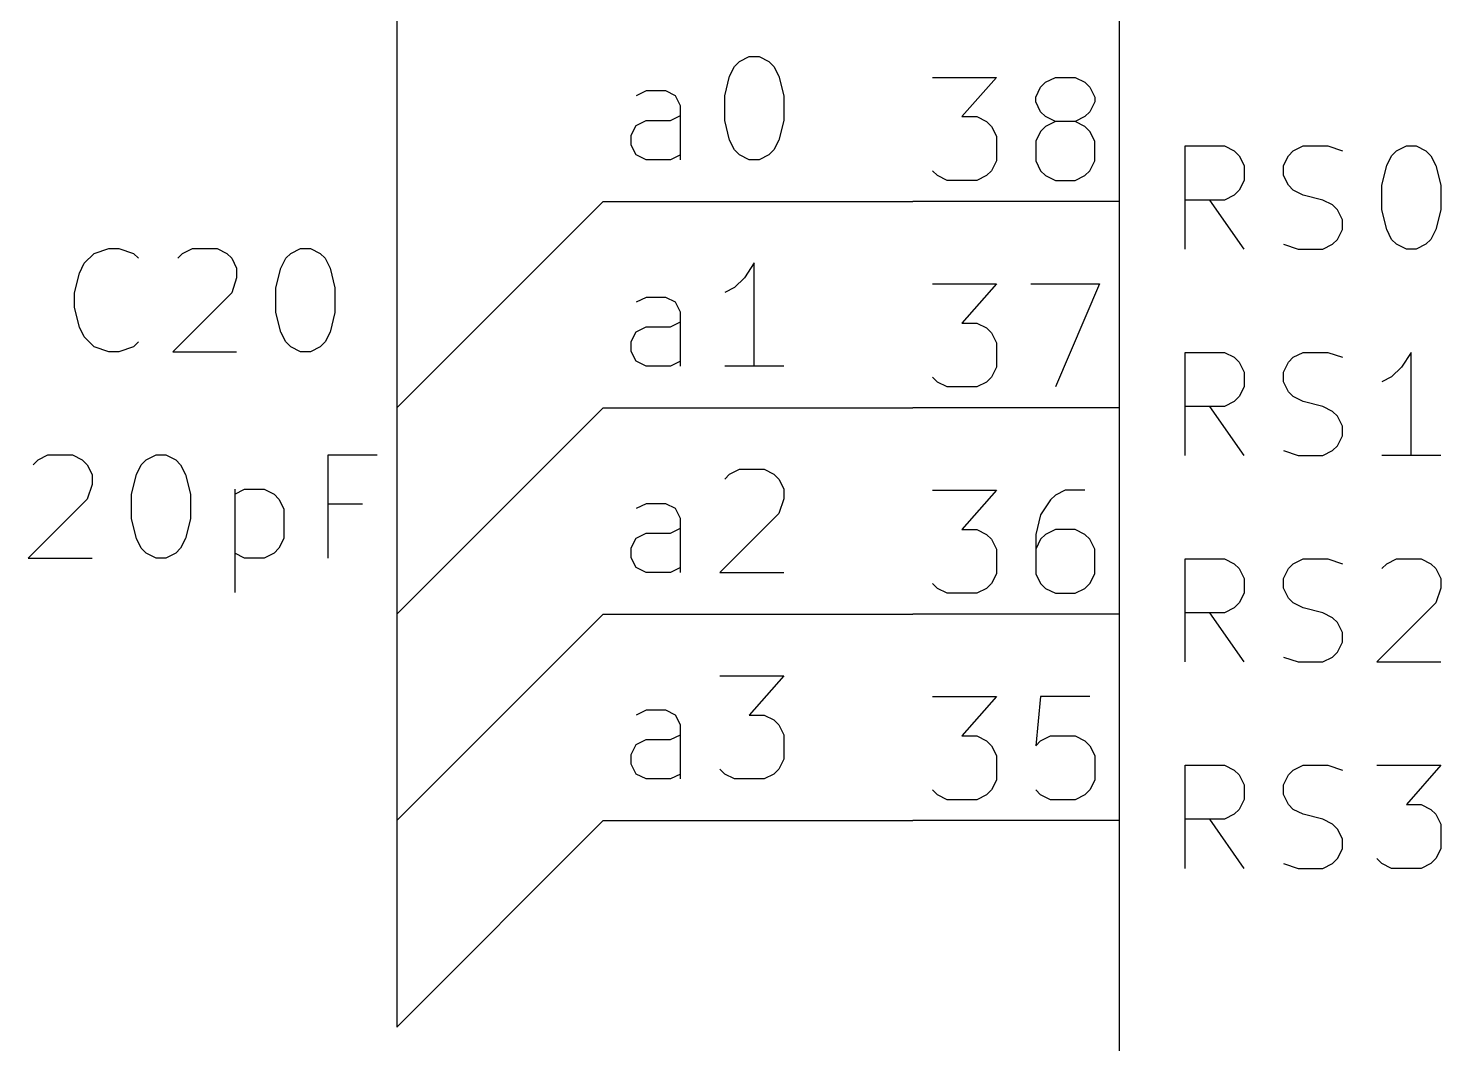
# Model space of a CAD drawing. Header units: millimetres. Extents: x 10 to 287, y -200 to -10.
# Drawn here: x 141.52 to 158.9, y -123.4 to -110.9 of the extents above; entities that cross this region are included whole.
import ezdxf

# ---------------------------------------------------------------- set-up
doc = ezdxf.new("R2010")
doc.units = ezdxf.units.MM
for name, color, linetype in [('BLUE', 174, 'CONTINUOUS'), ('GREENSIXTYFIVE', 129, 'CONTINUOUS'), ('LIGHTGREEN', 92, 'CONTINUOUS'), ('LIGHTRED', 12, 'CONTINUOUS'), ('RED', 14, 'CONTINUOUS'), ('REDSIX', 19, 'CONTINUOUS'), ('WHITE', 250, 'CONTINUOUS')]:
    doc.layers.add(name, color=color, linetype=linetype)

msp = doc.modelspace()

# ---------------------------------------------------------------- linework, layer by layer
at = {"layer": 'BLUE', "linetype": 'CONTINUOUS'}
msp.add_line((146.05, -99.06), (146.05, -123.19), dxfattribs=at)
at = {"layer": 'GREENSIXTYFIVE', "linetype": 'CONTINUOUS'}
for p, q in [((155.7503, -113.6175), (155.7503, -112.3475)), ((155.7503, -112.3475), (156.2341, -112.3475)), ((155.7503, -113.6175), (155.7503, -112.3475)), ((155.7503, -112.3475), (156.2341, -112.3475)), ((156.2341, -112.3475), (156.3551, -112.408)), ((156.2341, -112.3475), (156.3551, -112.408)), ((156.3551, -112.408), (156.4156, -112.4685)), ((156.3551, -112.408), (156.4156, -112.4685)), ((157.0203, -112.4685), (157.0808, -112.408)), ((157.0203, -112.4685), (157.0808, -112.408)), ((157.0808, -112.408), (157.2018, -112.3475)), ((157.0808, -112.408), (157.2018, -112.3475)), ((157.2018, -112.3475), (157.5041, -112.3475)), ((157.2018, -112.3475), (157.5041, -112.3475)), ((157.5041, -112.3475), (157.6856, -112.408)), ((157.5041, -112.3475), (157.6856, -112.408)), ((158.2903, -112.4685), (158.3508, -112.408)), ((158.2903, -112.4685), (158.3508, -112.408)), ((158.3508, -112.408), (158.4717, -112.3475)), ((158.3508, -112.408), (158.4717, -112.3475)), ((158.4717, -112.3475), (158.5927, -112.3475)), ((158.4717, -112.3475), (158.5927, -112.3475)), ((158.5927, -112.3475), (158.7136, -112.408)), ((158.5927, -112.3475), (158.7136, -112.408)), ((158.7136, -112.408), (158.7741, -112.4685)), ((158.7136, -112.408), (158.7741, -112.4685)), ((156.4156, -112.4685), (156.476, -112.5894)), ((156.4156, -112.4685), (156.476, -112.5894)), ((156.476, -112.5894), (156.476, -112.7709)), ((156.476, -112.5894), (156.476, -112.7709)), ((156.9599, -112.5894), (157.0203, -112.4685)), ((156.9599, -112.5894), (157.0203, -112.4685)), ((156.9599, -112.7104), (156.9599, -112.5894)), ((156.9599, -112.7104), (156.9599, -112.5894)), ((158.1694, -112.8313), (158.2298, -112.5894)), ((158.1694, -112.8313), (158.2298, -112.5894)), ((158.2298, -112.5894), (158.2903, -112.4685)), ((158.2298, -112.5894), (158.2903, -112.4685)), ((158.7741, -112.4685), (158.8346, -112.5894)), ((158.7741, -112.4685), (158.8346, -112.5894)), ((158.8346, -112.5894), (158.8951, -112.8313)), ((158.8346, -112.5894), (158.8951, -112.8313)), ((156.476, -112.7709), (156.4156, -112.8918)), ((156.476, -112.7709), (156.4156, -112.8918)), ((157.0203, -112.8313), (156.9599, -112.7104)), ((157.0203, -112.8313), (156.9599, -112.7104)), ((156.3551, -112.9523), (156.2341, -113.0128)), ((156.3551, -112.9523), (156.2341, -113.0128)), ((156.4156, -112.8918), (156.3551, -112.9523)), ((156.4156, -112.8918), (156.3551, -112.9523)), ((157.0808, -112.8918), (157.0203, -112.8313)), ((157.0808, -112.8918), (157.0203, -112.8313)), ((157.2018, -112.9523), (157.0808, -112.8918)), ((157.2018, -112.9523), (157.0808, -112.8918)), ((157.4437, -113.0128), (157.2018, -112.9523)), ((157.4437, -113.0128), (157.2018, -112.9523)), ((158.1694, -113.1337), (158.1694, -112.8313)), ((158.1694, -113.1337), (158.1694, -112.8313)), ((158.8951, -112.8313), (158.8951, -113.1337)), ((158.8951, -112.8313), (158.8951, -113.1337)), ((156.2341, -113.0128), (155.7503, -113.0128)), ((156.2341, -113.0128), (155.7503, -113.0128)), ((156.476, -113.6175), (156.0527, -113.0128)), ((156.476, -113.6175), (156.0527, -113.0128)), ((157.5646, -113.0732), (157.4437, -113.0128)), ((157.5646, -113.0732), (157.4437, -113.0128)), ((157.6251, -113.1337), (157.5646, -113.0732)), ((157.6251, -113.1337), (157.5646, -113.0732)), ((157.6856, -113.2547), (157.6251, -113.1337)), ((157.6856, -113.2547), (157.6251, -113.1337)), ((158.2298, -113.3756), (158.1694, -113.1337)), ((158.2298, -113.3756), (158.1694, -113.1337)), ((158.8951, -113.1337), (158.8346, -113.3756)), ((158.8951, -113.1337), (158.8346, -113.3756)), ((157.6856, -113.3756), (157.6856, -113.2547)), ((157.6856, -113.3756), (157.6856, -113.2547)), ((157.6251, -113.4966), (157.6856, -113.3756)), ((157.6251, -113.4966), (157.6856, -113.3756)), ((158.2903, -113.4966), (158.2298, -113.3756)), ((158.2903, -113.4966), (158.2298, -113.3756)), ((158.8346, -113.3756), (158.7741, -113.4966)), ((158.8346, -113.3756), (158.7741, -113.4966)), ((142.327, -113.6696), (142.5084, -113.6091)), ((142.327, -113.6696), (142.5084, -113.6091)), ((142.5084, -113.6091), (142.6293, -113.6091)), ((142.5084, -113.6091), (142.6293, -113.6091)), ((142.6293, -113.6091), (142.8108, -113.6696)), ((142.6293, -113.6091), (142.8108, -113.6696)), ((143.4155, -113.6696), (143.5365, -113.6091)), ((143.4155, -113.6696), (143.5365, -113.6091)), ((143.5365, -113.6091), (143.8389, -113.6091)), ((143.5365, -113.6091), (143.8389, -113.6091)), ((143.8389, -113.6091), (143.9598, -113.6696)), ((143.8389, -113.6091), (143.9598, -113.6696)), ((144.746, -113.6696), (144.8669, -113.6091)), ((144.746, -113.6696), (144.8669, -113.6091)), ((144.8669, -113.6091), (144.9879, -113.6091)), ((144.8669, -113.6091), (144.9879, -113.6091)), ((144.9879, -113.6091), (145.1088, -113.6696)), ((144.9879, -113.6091), (145.1088, -113.6696)), ((156.9599, -113.5571), (157.1413, -113.6175)), ((156.9599, -113.5571), (157.1413, -113.6175)), ((157.1413, -113.6175), (157.4437, -113.6175)), ((157.1413, -113.6175), (157.4437, -113.6175)), ((157.4437, -113.6175), (157.5646, -113.5571)), ((157.4437, -113.6175), (157.5646, -113.5571)), ((157.5646, -113.5571), (157.6251, -113.4966)), ((157.5646, -113.5571), (157.6251, -113.4966)), ((158.3508, -113.5571), (158.2903, -113.4966)), ((158.3508, -113.5571), (158.2903, -113.4966)), ((158.4717, -113.6175), (158.3508, -113.5571)), ((158.4717, -113.6175), (158.3508, -113.5571)), ((158.5927, -113.6175), (158.4717, -113.6175)), ((158.5927, -113.6175), (158.4717, -113.6175)), ((158.7136, -113.5571), (158.5927, -113.6175)), ((158.7136, -113.5571), (158.5927, -113.6175)), ((158.7741, -113.4966), (158.7136, -113.5571)), ((158.7741, -113.4966), (158.7136, -113.5571)), ((142.1455, -113.9115), (142.206, -113.7906)), ((142.1455, -113.9115), (142.206, -113.7906)), ((142.206, -113.7906), (142.327, -113.6696)), ((142.206, -113.7906), (142.327, -113.6696)), ((142.8108, -113.6696), (142.8712, -113.7301)), ((142.8108, -113.6696), (142.8712, -113.7301)), ((143.3551, -113.7301), (143.4155, -113.6696)), ((143.3551, -113.7301), (143.4155, -113.6696)), ((143.9598, -113.6696), (144.0203, -113.7301)), ((143.9598, -113.6696), (144.0203, -113.7301)), ((144.0203, -113.7301), (144.0808, -113.851)), ((144.0203, -113.7301), (144.0808, -113.851)), ((144.625, -113.851), (144.6855, -113.7301)), ((144.625, -113.851), (144.6855, -113.7301)), ((144.6855, -113.7301), (144.746, -113.6696)), ((144.6855, -113.7301), (144.746, -113.6696)), ((145.1088, -113.6696), (145.1693, -113.7301)), ((145.1088, -113.6696), (145.1693, -113.7301)), ((145.1693, -113.7301), (145.2298, -113.851)), ((145.1693, -113.7301), (145.2298, -113.851)), ((142.0851, -114.1534), (142.1455, -113.9115)), ((142.0851, -114.1534), (142.1455, -113.9115)), ((144.0808, -113.972), (144.0203, -114.1534)), ((144.0808, -113.972), (144.0203, -114.1534)), ((144.0808, -113.851), (144.0808, -113.972)), ((144.0808, -113.851), (144.0808, -113.972)), ((144.5646, -114.0929), (144.625, -113.851)), ((144.5646, -114.0929), (144.625, -113.851)), ((145.2298, -113.851), (145.2903, -114.0929)), ((145.2298, -113.851), (145.2903, -114.0929)), ((142.0851, -114.3348), (142.0851, -114.1534)), ((142.0851, -114.3348), (142.0851, -114.1534)), ((144.0203, -114.1534), (143.2946, -114.8791)), ((144.0203, -114.1534), (143.2946, -114.8791)), ((144.5646, -114.3953), (144.5646, -114.0929)), ((144.5646, -114.3953), (144.5646, -114.0929)), ((145.2903, -114.0929), (145.2903, -114.3953)), ((145.2903, -114.0929), (145.2903, -114.3953)), ((142.1455, -114.5767), (142.0851, -114.3348)), ((142.1455, -114.5767), (142.0851, -114.3348)), ((144.625, -114.6372), (144.5646, -114.3953)), ((144.625, -114.6372), (144.5646, -114.3953)), ((145.2903, -114.3953), (145.2298, -114.6372)), ((145.2903, -114.3953), (145.2298, -114.6372)), ((142.206, -114.6977), (142.1455, -114.5767)), ((142.206, -114.6977), (142.1455, -114.5767)), ((142.327, -114.8187), (142.206, -114.6977)), ((142.327, -114.8187), (142.206, -114.6977)), ((144.6855, -114.7582), (144.625, -114.6372)), ((144.6855, -114.7582), (144.625, -114.6372)), ((145.2298, -114.6372), (145.1693, -114.7582)), ((145.2298, -114.6372), (145.1693, -114.7582)), ((142.5084, -114.8791), (142.327, -114.8187)), ((142.5084, -114.8791), (142.327, -114.8187)), ((142.8108, -114.8187), (142.6293, -114.8791)), ((142.8108, -114.8187), (142.6293, -114.8791)), ((142.8712, -114.7582), (142.8108, -114.8187)), ((142.8712, -114.7582), (142.8108, -114.8187)), ((144.746, -114.8187), (144.6855, -114.7582)), ((144.746, -114.8187), (144.6855, -114.7582)), ((144.8669, -114.8791), (144.746, -114.8187)), ((144.8669, -114.8791), (144.746, -114.8187)), ((145.1088, -114.8187), (144.9879, -114.8791)), ((145.1088, -114.8187), (144.9879, -114.8791)), ((145.1693, -114.7582), (145.1088, -114.8187)), ((145.1693, -114.7582), (145.1088, -114.8187)), ((142.6293, -114.8791), (142.5084, -114.8791)), ((142.6293, -114.8791), (142.5084, -114.8791)), ((143.2946, -114.8791), (144.0808, -114.8791)), ((143.2946, -114.8791), (144.0808, -114.8791)), ((144.9879, -114.8791), (144.8669, -114.8791)), ((144.9879, -114.8791), (144.8669, -114.8791)), ((155.7503, -116.1575), (155.7503, -114.8875)), ((155.7503, -114.8875), (156.2341, -114.8875)), ((155.7503, -116.1575), (155.7503, -114.8875)), ((155.7503, -114.8875), (156.2341, -114.8875)), ((156.2341, -114.8875), (156.3551, -114.948)), ((156.2341, -114.8875), (156.3551, -114.948)), ((156.3551, -114.948), (156.4156, -115.0085)), ((156.3551, -114.948), (156.4156, -115.0085)), ((156.4156, -115.0085), (156.476, -115.1294)), ((156.4156, -115.0085), (156.476, -115.1294)), ((156.9599, -115.1294), (157.0203, -115.0085)), ((156.9599, -115.1294), (157.0203, -115.0085)), ((157.0203, -115.0085), (157.0808, -114.948)), ((157.0203, -115.0085), (157.0808, -114.948)), ((157.0808, -114.948), (157.2018, -114.8875)), ((157.0808, -114.948), (157.2018, -114.8875)), ((157.2018, -114.8875), (157.5041, -114.8875)), ((157.2018, -114.8875), (157.5041, -114.8875)), ((157.5041, -114.8875), (157.6856, -114.948)), ((157.5041, -114.8875), (157.6856, -114.948)), ((158.5322, -114.8875), (158.4113, -115.069)), ((158.5322, -114.8875), (158.4113, -115.069)), ((158.5322, -116.1575), (158.5322, -114.8875)), ((158.5322, -116.1575), (158.5322, -114.8875)), ((156.476, -115.1294), (156.476, -115.3109)), ((156.476, -115.1294), (156.476, -115.3109)), ((156.9599, -115.2504), (156.9599, -115.1294)), ((156.9599, -115.2504), (156.9599, -115.1294)), ((158.2903, -115.1899), (158.1694, -115.2504)), ((158.2903, -115.1899), (158.1694, -115.2504)), ((158.4113, -115.069), (158.2903, -115.1899)), ((158.4113, -115.069), (158.2903, -115.1899)), ((156.476, -115.3109), (156.4156, -115.4318)), ((156.476, -115.3109), (156.4156, -115.4318)), ((157.0203, -115.3713), (156.9599, -115.2504)), ((157.0203, -115.3713), (156.9599, -115.2504)), ((157.0808, -115.4318), (157.0203, -115.3713)), ((157.0808, -115.4318), (157.0203, -115.3713)), ((156.2341, -115.5528), (155.7503, -115.5528)), ((156.2341, -115.5528), (155.7503, -115.5528)), ((156.476, -116.1575), (156.0527, -115.5528)), ((156.476, -116.1575), (156.0527, -115.5528)), ((156.3551, -115.4923), (156.2341, -115.5528)), ((156.3551, -115.4923), (156.2341, -115.5528)), ((156.4156, -115.4318), (156.3551, -115.4923)), ((156.4156, -115.4318), (156.3551, -115.4923)), ((157.2018, -115.4923), (157.0808, -115.4318)), ((157.2018, -115.4923), (157.0808, -115.4318)), ((157.4437, -115.5528), (157.2018, -115.4923)), ((157.4437, -115.5528), (157.2018, -115.4923)), ((157.5646, -115.6132), (157.4437, -115.5528)), ((157.5646, -115.6132), (157.4437, -115.5528)), ((157.6251, -115.6737), (157.5646, -115.6132)), ((157.6251, -115.6737), (157.5646, -115.6132)), ((157.6856, -115.7947), (157.6251, -115.6737)), ((157.6856, -115.7947), (157.6251, -115.6737)), ((157.6856, -115.9156), (157.6856, -115.7947)), ((157.6856, -115.9156), (157.6856, -115.7947)), ((157.5646, -116.0971), (157.6251, -116.0366)), ((157.5646, -116.0971), (157.6251, -116.0366)), ((157.6251, -116.0366), (157.6856, -115.9156)), ((157.6251, -116.0366), (157.6856, -115.9156)), ((141.5771, -116.2701), (141.6375, -116.2096)), ((141.5771, -116.2701), (141.6375, -116.2096)), ((141.6375, -116.2096), (141.7585, -116.1491)), ((141.6375, -116.2096), (141.7585, -116.1491)), ((141.7585, -116.1491), (142.0609, -116.1491)), ((141.7585, -116.1491), (142.0609, -116.1491)), ((142.0609, -116.1491), (142.1818, -116.2096)), ((142.0609, -116.1491), (142.1818, -116.2096)), ((142.1818, -116.2096), (142.2423, -116.2701)), ((142.1818, -116.2096), (142.2423, -116.2701)), ((142.9075, -116.2701), (142.968, -116.2096)), ((142.9075, -116.2701), (142.968, -116.2096)), ((142.968, -116.2096), (143.0889, -116.1491)), ((142.968, -116.2096), (143.0889, -116.1491)), ((143.0889, -116.1491), (143.2099, -116.1491)), ((143.0889, -116.1491), (143.2099, -116.1491)), ((143.2099, -116.1491), (143.3308, -116.2096)), ((143.2099, -116.1491), (143.3308, -116.2096)), ((143.3308, -116.2096), (143.3913, -116.2701)), ((143.3308, -116.2096), (143.3913, -116.2701)), ((145.2055, -117.4191), (145.2055, -116.1491)), ((145.2055, -116.1491), (145.8103, -116.1491)), ((145.2055, -117.4191), (145.2055, -116.1491)), ((145.2055, -116.1491), (145.8103, -116.1491)), ((156.9599, -116.0971), (157.1413, -116.1575)), ((156.9599, -116.0971), (157.1413, -116.1575)), ((157.1413, -116.1575), (157.4437, -116.1575)), ((157.1413, -116.1575), (157.4437, -116.1575)), ((157.4437, -116.1575), (157.5646, -116.0971)), ((157.4437, -116.1575), (157.5646, -116.0971)), ((158.8951, -116.1575), (158.1694, -116.1575)), ((158.8951, -116.1575), (158.1694, -116.1575)), ((142.2423, -116.2701), (142.3028, -116.391)), ((142.2423, -116.2701), (142.3028, -116.391)), ((142.3028, -116.391), (142.3028, -116.512)), ((142.3028, -116.391), (142.3028, -116.512)), ((142.7866, -116.6329), (142.847, -116.391)), ((142.7866, -116.6329), (142.847, -116.391)), ((142.847, -116.391), (142.9075, -116.2701)), ((142.847, -116.391), (142.9075, -116.2701)), ((143.3913, -116.2701), (143.4518, -116.391)), ((143.3913, -116.2701), (143.4518, -116.391)), ((143.4518, -116.391), (143.5123, -116.6329)), ((143.4518, -116.391), (143.5123, -116.6329)), ((142.3028, -116.512), (142.2423, -116.6934)), ((142.3028, -116.512), (142.2423, -116.6934)), ((144.0565, -116.5725), (144.0565, -117.8425)), ((144.0565, -116.6329), (144.1775, -116.5725)), ((144.0565, -116.5725), (144.0565, -117.8425)), ((144.0565, -116.6329), (144.1775, -116.5725)), ((144.1775, -116.5725), (144.4194, -116.5725)), ((144.1775, -116.5725), (144.4194, -116.5725)), ((144.4194, -116.5725), (144.5403, -116.6329)), ((144.4194, -116.5725), (144.5403, -116.6329)), ((142.2423, -116.6934), (141.5166, -117.4191)), ((142.2423, -116.6934), (141.5166, -117.4191)), ((142.7866, -116.9353), (142.7866, -116.6329)), ((142.7866, -116.9353), (142.7866, -116.6329)), ((143.5123, -116.6329), (143.5123, -116.9353)), ((143.5123, -116.6329), (143.5123, -116.9353)), ((144.5403, -116.6329), (144.6008, -116.6934)), ((144.5403, -116.6329), (144.6008, -116.6934)), ((144.6008, -116.6934), (144.6613, -116.8144)), ((144.6008, -116.6934), (144.6613, -116.8144)), ((145.6289, -116.7539), (145.2055, -116.7539)), ((145.6289, -116.7539), (145.2055, -116.7539)), ((142.847, -117.1772), (142.7866, -116.9353)), ((142.847, -117.1772), (142.7866, -116.9353)), ((143.5123, -116.9353), (143.4518, -117.1772)), ((143.5123, -116.9353), (143.4518, -117.1772)), ((144.6613, -116.8144), (144.6613, -117.1772)), ((144.6613, -116.8144), (144.6613, -117.1772)), ((142.9075, -117.2982), (142.847, -117.1772)), ((142.9075, -117.2982), (142.847, -117.1772)), ((142.968, -117.3587), (142.9075, -117.2982)), ((142.968, -117.3587), (142.9075, -117.2982)), ((143.3913, -117.2982), (143.3308, -117.3587)), ((143.3913, -117.2982), (143.3308, -117.3587)), ((143.4518, -117.1772), (143.3913, -117.2982)), ((143.4518, -117.1772), (143.3913, -117.2982)), ((144.6008, -117.2982), (144.5403, -117.3587)), ((144.6008, -117.2982), (144.5403, -117.3587)), ((144.6613, -117.1772), (144.6008, -117.2982)), ((144.6613, -117.1772), (144.6008, -117.2982)), ((141.5166, -117.4191), (142.3028, -117.4191)), ((141.5166, -117.4191), (142.3028, -117.4191)), ((143.0889, -117.4191), (142.968, -117.3587)), ((143.0889, -117.4191), (142.968, -117.3587)), ((143.2099, -117.4191), (143.0889, -117.4191)), ((143.2099, -117.4191), (143.0889, -117.4191)), ((143.3308, -117.3587), (143.2099, -117.4191)), ((143.3308, -117.3587), (143.2099, -117.4191)), ((144.1775, -117.4191), (144.0565, -117.3587)), ((144.1775, -117.4191), (144.0565, -117.3587)), ((144.4194, -117.4191), (144.1775, -117.4191)), ((144.4194, -117.4191), (144.1775, -117.4191)), ((144.5403, -117.3587), (144.4194, -117.4191)), ((144.5403, -117.3587), (144.4194, -117.4191)), ((155.7503, -118.6975), (155.7503, -117.4275)), ((155.7503, -117.4275), (156.2341, -117.4275)), ((155.7503, -118.6975), (155.7503, -117.4275)), ((155.7503, -117.4275), (156.2341, -117.4275)), ((156.2341, -117.4275), (156.3551, -117.488)), ((156.2341, -117.4275), (156.3551, -117.488)), ((157.0808, -117.488), (157.2018, -117.4275)), ((157.0808, -117.488), (157.2018, -117.4275)), ((157.2018, -117.4275), (157.5041, -117.4275)), ((157.2018, -117.4275), (157.5041, -117.4275)), ((157.5041, -117.4275), (157.6856, -117.488)), ((157.5041, -117.4275), (157.6856, -117.488)), ((158.2298, -117.488), (158.3508, -117.4275)), ((158.2298, -117.488), (158.3508, -117.4275)), ((158.3508, -117.4275), (158.6532, -117.4275)), ((158.3508, -117.4275), (158.6532, -117.4275)), ((158.6532, -117.4275), (158.7741, -117.488)), ((158.6532, -117.4275), (158.7741, -117.488)), ((156.3551, -117.488), (156.4156, -117.5485)), ((156.3551, -117.488), (156.4156, -117.5485)), ((156.4156, -117.5485), (156.476, -117.6694)), ((156.4156, -117.5485), (156.476, -117.6694)), ((156.9599, -117.6694), (157.0203, -117.5485)), ((156.9599, -117.6694), (157.0203, -117.5485)), ((157.0203, -117.5485), (157.0808, -117.488)), ((157.0203, -117.5485), (157.0808, -117.488)), ((158.1694, -117.5485), (158.2298, -117.488)), ((158.1694, -117.5485), (158.2298, -117.488)), ((158.7741, -117.488), (158.8346, -117.5485)), ((158.7741, -117.488), (158.8346, -117.5485)), ((158.8346, -117.5485), (158.8951, -117.6694)), ((158.8346, -117.5485), (158.8951, -117.6694)), ((156.476, -117.6694), (156.476, -117.8509)), ((156.476, -117.6694), (156.476, -117.8509)), ((156.9599, -117.7904), (156.9599, -117.6694)), ((156.9599, -117.7904), (156.9599, -117.6694)), ((157.0203, -117.9113), (156.9599, -117.7904)), ((157.0203, -117.9113), (156.9599, -117.7904)), ((158.8951, -117.7904), (158.8346, -117.9718)), ((158.8951, -117.7904), (158.8346, -117.9718)), ((158.8951, -117.6694), (158.8951, -117.7904)), ((158.8951, -117.6694), (158.8951, -117.7904)), ((156.4156, -117.9718), (156.3551, -118.0323)), ((156.4156, -117.9718), (156.3551, -118.0323)), ((156.476, -117.8509), (156.4156, -117.9718)), ((156.476, -117.8509), (156.4156, -117.9718)), ((157.0808, -117.9718), (157.0203, -117.9113)), ((157.0808, -117.9718), (157.0203, -117.9113)), ((157.2018, -118.0323), (157.0808, -117.9718)), ((157.2018, -118.0323), (157.0808, -117.9718)), ((158.8346, -117.9718), (158.1089, -118.6975)), ((158.8346, -117.9718), (158.1089, -118.6975)), ((156.2341, -118.0928), (155.7503, -118.0928)), ((156.2341, -118.0928), (155.7503, -118.0928)), ((156.476, -118.6975), (156.0527, -118.0928)), ((156.476, -118.6975), (156.0527, -118.0928)), ((156.3551, -118.0323), (156.2341, -118.0928)), ((156.3551, -118.0323), (156.2341, -118.0928)), ((157.4437, -118.0928), (157.2018, -118.0323)), ((157.4437, -118.0928), (157.2018, -118.0323)), ((157.5646, -118.1532), (157.4437, -118.0928)), ((157.5646, -118.1532), (157.4437, -118.0928)), ((157.6251, -118.2137), (157.5646, -118.1532)), ((157.6251, -118.2137), (157.5646, -118.1532)), ((157.6856, -118.3347), (157.6251, -118.2137)), ((157.6856, -118.3347), (157.6251, -118.2137)), ((157.6856, -118.4556), (157.6856, -118.3347)), ((157.6856, -118.4556), (157.6856, -118.3347)), ((157.6251, -118.5766), (157.6856, -118.4556)), ((157.6251, -118.5766), (157.6856, -118.4556)), ((156.9599, -118.6371), (157.1413, -118.6975)), ((156.9599, -118.6371), (157.1413, -118.6975)), ((157.4437, -118.6975), (157.5646, -118.6371)), ((157.4437, -118.6975), (157.5646, -118.6371)), ((157.5646, -118.6371), (157.6251, -118.5766)), ((157.5646, -118.6371), (157.6251, -118.5766)), ((157.1413, -118.6975), (157.4437, -118.6975)), ((157.1413, -118.6975), (157.4437, -118.6975)), ((158.1089, -118.6975), (158.8951, -118.6975)), ((158.1089, -118.6975), (158.8951, -118.6975)), ((155.7503, -121.2375), (155.7503, -119.9675)), ((155.7503, -119.9675), (156.2341, -119.9675)), ((155.7503, -121.2375), (155.7503, -119.9675)), ((155.7503, -119.9675), (156.2341, -119.9675)), ((156.2341, -119.9675), (156.3551, -120.028)), ((156.2341, -119.9675), (156.3551, -120.028)), ((156.3551, -120.028), (156.4156, -120.0885)), ((156.3551, -120.028), (156.4156, -120.0885)), ((157.0203, -120.0885), (157.0808, -120.028)), ((157.0203, -120.0885), (157.0808, -120.028)), ((157.0808, -120.028), (157.2018, -119.9675)), ((157.0808, -120.028), (157.2018, -119.9675)), ((157.2018, -119.9675), (157.5041, -119.9675)), ((157.2018, -119.9675), (157.5041, -119.9675)), ((157.5041, -119.9675), (157.6856, -120.028)), ((157.5041, -119.9675), (157.6856, -120.028)), ((158.1089, -119.9675), (158.8951, -119.9675)), ((158.1089, -119.9675), (158.8951, -119.9675)), ((158.8951, -119.9675), (158.4717, -120.4513)), ((158.8951, -119.9675), (158.4717, -120.4513)), ((156.4156, -120.0885), (156.476, -120.2094)), ((156.4156, -120.0885), (156.476, -120.2094)), ((156.476, -120.2094), (156.476, -120.3909)), ((156.476, -120.2094), (156.476, -120.3909)), ((156.9599, -120.2094), (157.0203, -120.0885)), ((156.9599, -120.2094), (157.0203, -120.0885)), ((156.9599, -120.3304), (156.9599, -120.2094)), ((156.9599, -120.3304), (156.9599, -120.2094)), ((156.476, -120.3909), (156.4156, -120.5118)), ((156.476, -120.3909), (156.4156, -120.5118)), ((157.0203, -120.4513), (156.9599, -120.3304)), ((157.0203, -120.4513), (156.9599, -120.3304)), ((156.3551, -120.5723), (156.2341, -120.6328)), ((156.3551, -120.5723), (156.2341, -120.6328)), ((156.4156, -120.5118), (156.3551, -120.5723)), ((156.4156, -120.5118), (156.3551, -120.5723)), ((157.0808, -120.5118), (157.0203, -120.4513)), ((157.0808, -120.5118), (157.0203, -120.4513)), ((157.2018, -120.5723), (157.0808, -120.5118)), ((157.2018, -120.5723), (157.0808, -120.5118)), ((157.4437, -120.6328), (157.2018, -120.5723)), ((157.4437, -120.6328), (157.2018, -120.5723)), ((158.4717, -120.4513), (158.6532, -120.4513)), ((158.4717, -120.4513), (158.6532, -120.4513)), ((158.6532, -120.4513), (158.7741, -120.5118)), ((158.6532, -120.4513), (158.7741, -120.5118)), ((158.7741, -120.5118), (158.8346, -120.5723)), ((158.7741, -120.5118), (158.8346, -120.5723)), ((158.8346, -120.5723), (158.8951, -120.6932)), ((158.8346, -120.5723), (158.8951, -120.6932)), ((156.2341, -120.6328), (155.7503, -120.6328)), ((156.2341, -120.6328), (155.7503, -120.6328)), ((156.476, -121.2375), (156.0527, -120.6328)), ((156.476, -121.2375), (156.0527, -120.6328)), ((157.5646, -120.6932), (157.4437, -120.6328)), ((157.5646, -120.6932), (157.4437, -120.6328)), ((157.6251, -120.7537), (157.5646, -120.6932)), ((157.6251, -120.7537), (157.5646, -120.6932)), ((157.6856, -120.8747), (157.6251, -120.7537)), ((157.6856, -120.8747), (157.6251, -120.7537)), ((158.8951, -120.6932), (158.8951, -120.9956)), ((158.8951, -120.6932), (158.8951, -120.9956)), ((157.6856, -120.9956), (157.6856, -120.8747)), ((157.6856, -120.9956), (157.6856, -120.8747)), ((157.5646, -121.1771), (157.6251, -121.1166)), ((157.5646, -121.1771), (157.6251, -121.1166)), ((157.6251, -121.1166), (157.6856, -120.9956)), ((157.6251, -121.1166), (157.6856, -120.9956)), ((158.1694, -121.1771), (158.1089, -121.1166)), ((158.1694, -121.1771), (158.1089, -121.1166)), ((158.8346, -121.1166), (158.7741, -121.1771)), ((158.8346, -121.1166), (158.7741, -121.1771)), ((158.8951, -120.9956), (158.8346, -121.1166)), ((158.8951, -120.9956), (158.8346, -121.1166)), ((156.9599, -121.1771), (157.1413, -121.2375)), ((156.9599, -121.1771), (157.1413, -121.2375)), ((157.1413, -121.2375), (157.4437, -121.2375)), ((157.1413, -121.2375), (157.4437, -121.2375)), ((157.4437, -121.2375), (157.5646, -121.1771)), ((157.4437, -121.2375), (157.5646, -121.1771)), ((158.2903, -121.2375), (158.1694, -121.1771)), ((158.2903, -121.2375), (158.1694, -121.1771)), ((158.6532, -121.2375), (158.2903, -121.2375)), ((158.6532, -121.2375), (158.2903, -121.2375)), ((158.7741, -121.1771), (158.6532, -121.2375)), ((158.7741, -121.1771), (158.6532, -121.2375))]:
    msp.add_line(p, q, dxfattribs=at)
at = {"layer": 'LIGHTGREEN', "linetype": 'CONTINUOUS'}
for p, q in [((148.59, -113.03), (146.05, -115.57)), ((148.59, -113.03), (152.4, -113.03)), ((148.59, -115.57), (146.05, -118.11)), ((148.59, -115.57), (152.4, -115.57)), ((148.59, -118.11), (146.05, -120.65)), ((148.59, -118.11), (152.4, -118.11)), ((148.59, -120.65), (146.05, -123.19)), ((148.59, -120.65), (152.4, -120.65))]:
    msp.add_line(p, q, dxfattribs=at)
at = {"layer": 'LIGHTRED', "linetype": 'CONTINUOUS'}
for p, q in [((152.6419, -111.5029), (153.4281, -111.5029)), ((152.6419, -111.5029), (153.4281, -111.5029)), ((153.4281, -111.5029), (153.0047, -111.9867)), ((153.4281, -111.5029), (153.0047, -111.9867)), ((153.9723, -111.6239), (154.0328, -111.5634)), ((153.9723, -111.6239), (154.0328, -111.5634)), ((154.0328, -111.5634), (154.1538, -111.5029)), ((154.0328, -111.5634), (154.1538, -111.5029)), ((154.1538, -111.5029), (154.3957, -111.5029)), ((154.1538, -111.5029), (154.3957, -111.5029)), ((154.3957, -111.5029), (154.5166, -111.5634)), ((154.3957, -111.5029), (154.5166, -111.5634)), ((154.5166, -111.5634), (154.5771, -111.6239)), ((154.5166, -111.5634), (154.5771, -111.6239)), ((153.9119, -111.7448), (153.9723, -111.6239)), ((153.9119, -111.7448), (153.9723, -111.6239)), ((154.5771, -111.6239), (154.6376, -111.7448)), ((154.5771, -111.6239), (154.6376, -111.7448)), ((153.9119, -111.8053), (153.9119, -111.7448)), ((153.9119, -111.8053), (153.9119, -111.7448)), ((153.9723, -111.9263), (153.9119, -111.8053)), ((153.9723, -111.9263), (153.9119, -111.8053)), ((154.6376, -111.8053), (154.5771, -111.9263)), ((154.6376, -111.8053), (154.5771, -111.9263)), ((154.6376, -111.7448), (154.6376, -111.8053)), ((154.6376, -111.7448), (154.6376, -111.8053)), ((153.0047, -111.9867), (153.1862, -111.9867)), ((153.0047, -111.9867), (153.1862, -111.9867)), ((153.1862, -111.9867), (153.3071, -112.0472)), ((153.1862, -111.9867), (153.3071, -112.0472)), ((153.3071, -112.0472), (153.3676, -112.1077)), ((153.3071, -112.0472), (153.3676, -112.1077)), ((154.0328, -111.9867), (153.9723, -111.9263)), ((154.0328, -111.9867), (153.9723, -111.9263)), ((154.1538, -112.0472), (154.0328, -111.9867)), ((154.1538, -112.0472), (154.0328, -111.9867)), ((154.1538, -112.0472), (154.0328, -112.1077)), ((154.1538, -112.0472), (154.0328, -112.1077)), ((154.3957, -112.0472), (154.1538, -112.0472)), ((154.3957, -112.0472), (154.1538, -112.0472)), ((154.5166, -111.9867), (154.3957, -112.0472)), ((154.5166, -111.9867), (154.3957, -112.0472)), ((154.5166, -112.1077), (154.3957, -112.0472)), ((154.5166, -112.1077), (154.3957, -112.0472)), ((154.5771, -111.9263), (154.5166, -111.9867)), ((154.5771, -111.9263), (154.5166, -111.9867)), ((153.3676, -112.1077), (153.4281, -112.2286)), ((153.3676, -112.1077), (153.4281, -112.2286)), ((153.4281, -112.2286), (153.4281, -112.531)), ((153.4281, -112.2286), (153.4281, -112.531)), ((153.9723, -112.1682), (153.9119, -112.2891)), ((153.9723, -112.1682), (153.9119, -112.2891)), ((154.0328, -112.1077), (153.9723, -112.1682)), ((154.0328, -112.1077), (153.9723, -112.1682)), ((154.5771, -112.1682), (154.5166, -112.1077)), ((154.5771, -112.1682), (154.5166, -112.1077)), ((154.6376, -112.2891), (154.5771, -112.1682)), ((154.6376, -112.2891), (154.5771, -112.1682)), ((153.9119, -112.2891), (153.9119, -112.531)), ((153.9119, -112.2891), (153.9119, -112.531)), ((154.6376, -112.531), (154.6376, -112.2891)), ((154.6376, -112.531), (154.6376, -112.2891)), ((153.4281, -112.531), (153.3676, -112.652)), ((153.4281, -112.531), (153.3676, -112.652)), ((153.9119, -112.531), (153.9723, -112.652)), ((153.9119, -112.531), (153.9723, -112.652)), ((154.5771, -112.652), (154.6376, -112.531)), ((154.5771, -112.652), (154.6376, -112.531)), ((152.7024, -112.7125), (152.6419, -112.652)), ((152.7024, -112.7125), (152.6419, -112.652)), ((152.8233, -112.7729), (152.7024, -112.7125)), ((152.8233, -112.7729), (152.7024, -112.7125)), ((153.1862, -112.7729), (152.8233, -112.7729)), ((153.1862, -112.7729), (152.8233, -112.7729)), ((153.3071, -112.7125), (153.1862, -112.7729)), ((153.3071, -112.7125), (153.1862, -112.7729)), ((153.3676, -112.652), (153.3071, -112.7125)), ((153.3676, -112.652), (153.3071, -112.7125)), ((153.9723, -112.652), (154.0328, -112.7125)), ((153.9723, -112.652), (154.0328, -112.7125)), ((154.0328, -112.7125), (154.1538, -112.7729)), ((154.0328, -112.7125), (154.1538, -112.7729)), ((154.1538, -112.7729), (154.3957, -112.7729)), ((154.1538, -112.7729), (154.3957, -112.7729)), ((154.3957, -112.7729), (154.5166, -112.7125)), ((154.3957, -112.7729), (154.5166, -112.7125)), ((154.5166, -112.7125), (154.5771, -112.652)), ((154.5166, -112.7125), (154.5771, -112.652)), ((152.6419, -114.0429), (153.4281, -114.0429)), ((152.6419, -114.0429), (153.4281, -114.0429)), ((153.4281, -114.0429), (153.0047, -114.5267)), ((153.4281, -114.0429), (153.0047, -114.5267)), ((153.8514, -114.0429), (154.698, -114.0429)), ((153.8514, -114.0429), (154.698, -114.0429)), ((154.698, -114.0429), (154.1538, -115.3129)), ((154.698, -114.0429), (154.1538, -115.3129)), ((153.0047, -114.5267), (153.1862, -114.5267)), ((153.0047, -114.5267), (153.1862, -114.5267)), ((153.1862, -114.5267), (153.3071, -114.5872)), ((153.1862, -114.5267), (153.3071, -114.5872)), ((153.3071, -114.5872), (153.3676, -114.6477)), ((153.3071, -114.5872), (153.3676, -114.6477)), ((153.3676, -114.6477), (153.4281, -114.7686)), ((153.3676, -114.6477), (153.4281, -114.7686)), ((153.4281, -114.7686), (153.4281, -115.071)), ((153.4281, -114.7686), (153.4281, -115.071)), ((152.7024, -115.2525), (152.6419, -115.192)), ((152.7024, -115.2525), (152.6419, -115.192)), ((153.3676, -115.192), (153.3071, -115.2525)), ((153.3676, -115.192), (153.3071, -115.2525)), ((153.4281, -115.071), (153.3676, -115.192)), ((153.4281, -115.071), (153.3676, -115.192)), ((152.8233, -115.3129), (152.7024, -115.2525)), ((152.8233, -115.3129), (152.7024, -115.2525)), ((153.1862, -115.3129), (152.8233, -115.3129)), ((153.1862, -115.3129), (152.8233, -115.3129)), ((153.3071, -115.2525), (153.1862, -115.3129)), ((153.3071, -115.2525), (153.1862, -115.3129)), ((152.6419, -116.5829), (153.4281, -116.5829)), ((152.6419, -116.5829), (153.4281, -116.5829)), ((153.4281, -116.5829), (153.0047, -117.0667)), ((153.4281, -116.5829), (153.0047, -117.0667)), ((154.2747, -116.5829), (154.1538, -116.6434)), ((154.2747, -116.5829), (154.1538, -116.6434)), ((154.5166, -116.5829), (154.2747, -116.5829)), ((154.5166, -116.5829), (154.2747, -116.5829)), ((154.0933, -116.7039), (153.9723, -116.8853)), ((154.0933, -116.7039), (153.9723, -116.8853)), ((154.1538, -116.6434), (154.0933, -116.7039)), ((154.1538, -116.6434), (154.0933, -116.7039)), ((153.9723, -116.8853), (153.9119, -117.1272)), ((153.9723, -116.8853), (153.9119, -117.1272)), ((153.0047, -117.0667), (153.1862, -117.0667)), ((153.0047, -117.0667), (153.1862, -117.0667)), ((153.1862, -117.0667), (153.3071, -117.1272)), ((153.1862, -117.0667), (153.3071, -117.1272)), ((153.3071, -117.1272), (153.3676, -117.1877)), ((153.3071, -117.1272), (153.3676, -117.1877)), ((153.9119, -117.1272), (153.9119, -117.611)), ((153.9119, -117.1272), (153.9119, -117.611)), ((154.0328, -117.1272), (153.9723, -117.1877)), ((154.0328, -117.1272), (153.9723, -117.1877)), ((154.1538, -117.0667), (154.0328, -117.1272)), ((154.1538, -117.0667), (154.0328, -117.1272)), ((154.3957, -117.0667), (154.1538, -117.0667)), ((154.3957, -117.0667), (154.1538, -117.0667)), ((154.5166, -117.1272), (154.3957, -117.0667)), ((154.5166, -117.1272), (154.3957, -117.0667)), ((154.5771, -117.1877), (154.5166, -117.1272)), ((154.5771, -117.1877), (154.5166, -117.1272)), ((153.3676, -117.1877), (153.4281, -117.3086)), ((153.3676, -117.1877), (153.4281, -117.3086)), ((153.9723, -117.1877), (153.9119, -117.3086)), ((153.9723, -117.1877), (153.9119, -117.3086)), ((154.6376, -117.3086), (154.5771, -117.1877)), ((154.6376, -117.3086), (154.5771, -117.1877)), ((153.4281, -117.3086), (153.4281, -117.611)), ((153.4281, -117.3086), (153.4281, -117.611)), ((154.6376, -117.611), (154.6376, -117.3086)), ((154.6376, -117.611), (154.6376, -117.3086)), ((153.4281, -117.611), (153.3676, -117.732)), ((153.4281, -117.611), (153.3676, -117.732)), ((153.9119, -117.611), (153.9723, -117.732)), ((153.9119, -117.611), (153.9723, -117.732)), ((154.5771, -117.732), (154.6376, -117.611)), ((154.5771, -117.732), (154.6376, -117.611)), ((152.7024, -117.7925), (152.6419, -117.732)), ((152.7024, -117.7925), (152.6419, -117.732)), ((152.8233, -117.8529), (152.7024, -117.7925)), ((152.8233, -117.8529), (152.7024, -117.7925)), ((153.3071, -117.7925), (153.1862, -117.8529)), ((153.3071, -117.7925), (153.1862, -117.8529)), ((153.3676, -117.732), (153.3071, -117.7925)), ((153.3676, -117.732), (153.3071, -117.7925)), ((153.9723, -117.732), (154.0328, -117.7925)), ((153.9723, -117.732), (154.0328, -117.7925)), ((154.0328, -117.7925), (154.1538, -117.8529)), ((154.0328, -117.7925), (154.1538, -117.8529)), ((154.3957, -117.8529), (154.5166, -117.7925)), ((154.3957, -117.8529), (154.5166, -117.7925)), ((154.5166, -117.7925), (154.5771, -117.732)), ((154.5166, -117.7925), (154.5771, -117.732)), ((153.1862, -117.8529), (152.8233, -117.8529)), ((153.1862, -117.8529), (152.8233, -117.8529)), ((154.1538, -117.8529), (154.3957, -117.8529)), ((154.1538, -117.8529), (154.3957, -117.8529)), ((152.6419, -119.1229), (153.4281, -119.1229)), ((152.6419, -119.1229), (153.4281, -119.1229)), ((153.4281, -119.1229), (153.0047, -119.6067)), ((153.4281, -119.1229), (153.0047, -119.6067)), ((153.9723, -119.1229), (153.9119, -119.7277)), ((153.9723, -119.1229), (153.9119, -119.7277)), ((154.5771, -119.1229), (153.9723, -119.1229)), ((154.5771, -119.1229), (153.9723, -119.1229)), ((153.0047, -119.6067), (153.1862, -119.6067)), ((153.0047, -119.6067), (153.1862, -119.6067)), ((153.1862, -119.6067), (153.3071, -119.6672)), ((153.1862, -119.6067), (153.3071, -119.6672)), ((153.3071, -119.6672), (153.3676, -119.7277)), ((153.3071, -119.6672), (153.3676, -119.7277)), ((153.3676, -119.7277), (153.4281, -119.8486)), ((153.3676, -119.7277), (153.4281, -119.8486)), ((153.9119, -119.7277), (153.9723, -119.6672)), ((153.9119, -119.7277), (153.9723, -119.6672)), ((153.9723, -119.6672), (154.0933, -119.6067)), ((153.9723, -119.6672), (154.0933, -119.6067)), ((154.0933, -119.6067), (154.3957, -119.6067)), ((154.0933, -119.6067), (154.3957, -119.6067)), ((154.3957, -119.6067), (154.5166, -119.6672)), ((154.3957, -119.6067), (154.5166, -119.6672)), ((154.5166, -119.6672), (154.5771, -119.7277)), ((154.5166, -119.6672), (154.5771, -119.7277)), ((154.5771, -119.7277), (154.6376, -119.8486)), ((154.5771, -119.7277), (154.6376, -119.8486)), ((153.4281, -119.8486), (153.4281, -120.151)), ((153.4281, -119.8486), (153.4281, -120.151)), ((154.6376, -119.8486), (154.6376, -120.151)), ((154.6376, -119.8486), (154.6376, -120.151)), ((153.4281, -120.151), (153.3676, -120.272)), ((153.4281, -120.151), (153.3676, -120.272)), ((154.6376, -120.151), (154.5771, -120.272)), ((154.6376, -120.151), (154.5771, -120.272)), ((152.7024, -120.3325), (152.6419, -120.272)), ((152.7024, -120.3325), (152.6419, -120.272)), ((152.8233, -120.3929), (152.7024, -120.3325)), ((152.8233, -120.3929), (152.7024, -120.3325)), ((153.1862, -120.3929), (152.8233, -120.3929)), ((153.1862, -120.3929), (152.8233, -120.3929)), ((153.3071, -120.3325), (153.1862, -120.3929)), ((153.3071, -120.3325), (153.1862, -120.3929)), ((153.3676, -120.272), (153.3071, -120.3325)), ((153.3676, -120.272), (153.3071, -120.3325)), ((153.9723, -120.3325), (153.9119, -120.272)), ((153.9723, -120.3325), (153.9119, -120.272)), ((154.0933, -120.3929), (153.9723, -120.3325)), ((154.0933, -120.3929), (153.9723, -120.3325)), ((154.3957, -120.3929), (154.0933, -120.3929)), ((154.3957, -120.3929), (154.0933, -120.3929)), ((154.5166, -120.3325), (154.3957, -120.3929)), ((154.5166, -120.3325), (154.3957, -120.3929)), ((154.5771, -120.272), (154.5166, -120.3325)), ((154.5771, -120.272), (154.5166, -120.3325))]:
    msp.add_line(p, q, dxfattribs=at)
at = {"layer": 'RED', "linetype": 'CONTINUOUS'}
for p, q in [((154.94, -87.63), (154.94, -153.67)), ((154.94, -113.03), (152.4, -113.03)), ((154.94, -113.03), (152.4, -113.03)), ((154.94, -115.57), (152.4, -115.57)), ((154.94, -115.57), (152.4, -115.57)), ((154.94, -118.11), (152.4, -118.11)), ((154.94, -118.11), (152.4, -118.11)), ((154.94, -120.65), (152.4, -120.65)), ((154.94, -120.65), (152.4, -120.65))]:
    msp.add_line(p, q, dxfattribs=at)
at = {"layer": 'REDSIX', "linetype": 'CONTINUOUS'}
for p, q in [((150.1457, -111.4888), (150.2062, -111.3679)), ((150.2062, -111.3679), (150.2667, -111.3074)), ((150.2667, -111.3074), (150.3876, -111.2469)), ((150.3876, -111.2469), (150.5086, -111.2469)), ((150.5086, -111.2469), (150.6295, -111.3074)), ((150.6295, -111.3074), (150.69, -111.3679)), ((150.69, -111.3679), (150.7505, -111.4888)), ((150.0853, -111.7307), (150.1457, -111.4888)), ((150.7505, -111.4888), (150.811, -111.7307)), ((149.1177, -111.6703), (148.9967, -111.7307)), ((149.3596, -111.6703), (149.1177, -111.6703)), ((149.4805, -111.7307), (149.3596, -111.6703)), ((149.541, -111.8517), (149.4805, -111.7307)), ((150.0853, -112.0331), (150.0853, -111.7307)), ((150.811, -111.7307), (150.811, -112.0331)), ((149.541, -112.5169), (149.541, -111.8517)), ((148.9967, -112.0936), (149.1177, -112.0331)), ((149.1177, -112.0331), (149.4201, -112.0331)), ((149.4201, -112.0331), (149.541, -111.9726)), ((150.1457, -112.275), (150.0853, -112.0331)), ((150.811, -112.0331), (150.7505, -112.275)), ((148.9363, -112.2145), (148.9967, -112.0936)), ((148.9363, -112.3355), (148.9363, -112.2145)), ((148.9967, -112.4565), (148.9363, -112.3355)), ((150.2062, -112.396), (150.1457, -112.275)), ((150.2667, -112.4565), (150.2062, -112.396)), ((150.69, -112.396), (150.6295, -112.4565)), ((150.7505, -112.275), (150.69, -112.396)), ((149.1177, -112.5169), (148.9967, -112.4565)), ((149.4201, -112.5169), (149.1177, -112.5169)), ((149.541, -112.4565), (149.4201, -112.5169)), ((150.3876, -112.5169), (150.2667, -112.4565)), ((150.5086, -112.5169), (150.3876, -112.5169)), ((150.6295, -112.4565), (150.5086, -112.5169)), ((150.4481, -113.7869), (150.3272, -113.9684)), ((150.4481, -115.0569), (150.4481, -113.7869)), ((150.3272, -113.9684), (150.2062, -114.0893)), ((150.2062, -114.0893), (150.0853, -114.1498)), ((149.1177, -114.2103), (148.9967, -114.2707)), ((149.3596, -114.2103), (149.1177, -114.2103)), ((149.4805, -114.2707), (149.3596, -114.2103)), ((149.541, -114.3917), (149.4805, -114.2707)), ((149.4201, -114.5731), (149.541, -114.5126)), ((149.541, -115.0569), (149.541, -114.3917)), ((148.9363, -114.7545), (148.9967, -114.6336)), ((148.9967, -114.6336), (149.1177, -114.5731)), ((149.1177, -114.5731), (149.4201, -114.5731)), ((148.9363, -114.8755), (148.9363, -114.7545)), ((148.9967, -114.9965), (148.9363, -114.8755)), ((149.1177, -115.0569), (148.9967, -114.9965)), ((149.541, -114.9965), (149.4201, -115.0569)), ((149.4201, -115.0569), (149.1177, -115.0569)), ((150.811, -115.0569), (150.0853, -115.0569)), ((150.0853, -116.4479), (150.1457, -116.3874)), ((150.1457, -116.3874), (150.2667, -116.3269)), ((150.2667, -116.3269), (150.5691, -116.3269)), ((150.5691, -116.3269), (150.69, -116.3874)), ((150.69, -116.3874), (150.7505, -116.4479)), ((150.7505, -116.4479), (150.811, -116.5688)), ((150.811, -116.5688), (150.811, -116.6898)), ((149.1177, -116.7503), (148.9967, -116.8107)), ((149.3596, -116.7503), (149.1177, -116.7503)), ((149.4805, -116.8107), (149.3596, -116.7503)), ((150.811, -116.6898), (150.7505, -116.8712)), ((149.541, -116.9317), (149.4805, -116.8107)), ((149.541, -117.5969), (149.541, -116.9317)), ((150.7505, -116.8712), (150.0248, -117.5969)), ((148.9967, -117.1736), (149.1177, -117.1131)), ((149.1177, -117.1131), (149.4201, -117.1131)), ((149.4201, -117.1131), (149.541, -117.0526)), ((148.9363, -117.2945), (148.9967, -117.1736)), ((148.9363, -117.4155), (148.9363, -117.2945)), ((148.9967, -117.5365), (148.9363, -117.4155)), ((149.1177, -117.5969), (148.9967, -117.5365)), ((149.4201, -117.5969), (149.1177, -117.5969)), ((149.541, -117.5365), (149.4201, -117.5969)), ((150.0248, -117.5969), (150.811, -117.5969)), ((150.0248, -118.8669), (150.811, -118.8669)), ((150.811, -118.8669), (150.3876, -119.3507)), ((149.1177, -119.2903), (148.9967, -119.3507)), ((149.3596, -119.2903), (149.1177, -119.2903)), ((149.4805, -119.3507), (149.3596, -119.2903)), ((149.541, -119.4717), (149.4805, -119.3507)), ((150.3876, -119.3507), (150.5691, -119.3507)), ((150.5691, -119.3507), (150.69, -119.4112)), ((149.541, -120.1369), (149.541, -119.4717)), ((150.69, -119.4112), (150.7505, -119.4717)), ((150.7505, -119.4717), (150.811, -119.5926)), ((148.9363, -119.8345), (148.9967, -119.7136)), ((148.9967, -119.7136), (149.1177, -119.6531)), ((149.1177, -119.6531), (149.4201, -119.6531)), ((149.4201, -119.6531), (149.541, -119.5926)), ((150.811, -119.5926), (150.811, -119.895)), ((148.9363, -119.9555), (148.9363, -119.8345)), ((150.811, -119.895), (150.7505, -120.016)), ((148.9967, -120.0765), (148.9363, -119.9555)), ((149.1177, -120.1369), (148.9967, -120.0765)), ((149.541, -120.0765), (149.4201, -120.1369)), ((150.0853, -120.0765), (150.0248, -120.016)), ((150.2062, -120.1369), (150.0853, -120.0765)), ((150.69, -120.0765), (150.5691, -120.1369)), ((150.7505, -120.016), (150.69, -120.0765)), ((149.4201, -120.1369), (149.1177, -120.1369)), ((150.5691, -120.1369), (150.2062, -120.1369))]:
    msp.add_line(p, q, dxfattribs=at)
at = {"layer": 'WHITE', "linetype": 'CONTINUOUS'}
msp.add_line((154.94, -87.63), (154.94, -153.67), dxfattribs=at)

doc.saveas('drawing.dxf')
